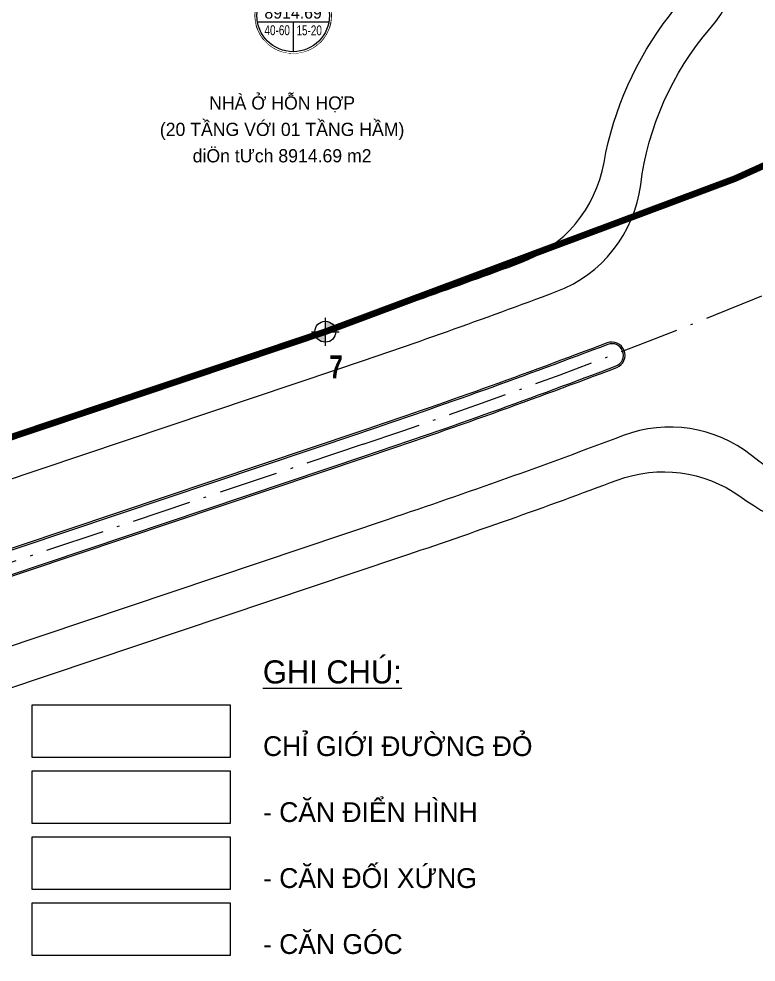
# Model space of a CAD drawing. Header units: metres. Extents: x 551291 to 569219, y 2064429 to 2066248.
# Drawn here: x 552811.2 to 552922.9, y 2065423.9 to 2065566.9 of the extents above; entities that cross this region are included whole.
import ezdxf
from ezdxf.enums import TextEntityAlignment as Align

# ---------------------------------------------------------------- set-up
doc = ezdxf.new("R2010")
doc.units = ezdxf.units.M
for name, pattern in [('ACAD_ISO10W100', [18.5, 12, -3, 0.5, -3]), ('DOT', [0.25, 0, -0.25]), ('HIDDEN', [0.375, 0.25, -0.125])]:
    doc.linetypes.add(name, pattern=pattern)
for name, color, linetype in [('BoThamCo', 94, 'CONTINUOUS'), ('datoHonHop', 42, 'CONTINUOUS'), ('ghi_chu', 7, 'CONTINUOUS'), ('LogDg', 7, 'CONTINUOUS'), ('QH', 7, 'CONTINUOUS'), ('RANHGIOI', 2, 'HIDDEN'), ('SOLO', 7, 'CONTINUOUS'), ('TimDg', 222, 'CONTINUOUS'), ('ViaHeS', 32, 'CONTINUOUS')]:
    doc.layers.add(name, color=color, linetype=linetype)
doc.styles.add('ARIALB', font='', dxfattribs={"width": 0.75})
doc.styles.add('avantH', font='', dxfattribs={"height": 10})
doc.styles.add('avh', font='')
doc.styles.get('ARIALB').set_extended_font_data('.VnArialH', bold=True)
doc.styles.get('avantH').set_extended_font_data('.VnAvantH')
doc.styles.get('avh').set_extended_font_data('.VnAvantH')

# ---------------------------------------------------------------- blocks, each defined once
blk = doc.blocks.new('sl')
at = {"layer": 'ghi_chu', "color": 158}
blk.add_circle((0, 0), 5.75, dxfattribs=at)
at = {"color": 158, "linetype": 'DOT'}
blk.add_wipeout([(0, 5.75), (0.97, 5.67), (1.86, 5.44), (2.47, 5.19), (3.13, 4.82), (3.79, 4.32), (4.43, 3.67), (4.91, 2.99), (5.2, 2.45), (5.53, 1.57), (5.7, 0.77), (5.75, 0), (5.69, -0.85), (5.5, -1.69), (5.23, -2.38), (4.83, -3.13), (4.38, -3.72), (3.93, -4.2), (2.99, -4.91), (2.42, -5.22), (1.54, -5.54), (0.63, -5.72), (0, -5.75), (-0.86, -5.69), (-1.59, -5.52), (-2.41, -5.22), (-3.14, -4.82), (-3.72, -4.39), (-4.31, -3.8), (-4.85, -3.09), (-5.21, -2.43), (-5.52, -1.6), (-5.69, -0.85), (-5.75, 0), (-5.66, 1.01), (-5.49, 1.72), (-5.12, 2.62), (-4.44, 3.66), (-3.55, 4.52), (-2.72, 5.07), (-1.72, 5.49), (-0.8, 5.69)], dxfattribs=at).dxf.layer = 'ghi_chu'
at = {"layer": 'ghi_chu', "color": 32}
for points in [[(-5.12, 2), (5.12, 2)], [(-5.41, -1), (5.41, -1)], [(0, -1), (0, -5.5)]]:
    blk.add_lwpolyline(points, dxfattribs=at)
at = {"layer": 'ghi_chu'}
blk.add_circle((0, 0), 5.5, dxfattribs=at)
at = {"layer": 'ghi_chu', "style": 'avh'}
for tag, height, p in [('SOLO', 1.25, (0, 2.51)), ('DT', 1.5, (-0.01, -0.49))]:
    blk.add_attdef(tag, text='', height=height, dxfattribs=at).set_placement(p, align=Align.CENTER)
blk.add_attdef('MD', text='', height=1.25, dxfattribs=at).set_placement((-0.5, -3), align=Align.RIGHT)
blk.add_attdef('TC', (0.5, -3.02), '', height=1.25, dxfattribs=at)
blk = doc.blocks.new('moc')
at = {"layer": 'QH', "linetype": 'Continuous'}
h = blk.add_hatch(color=7, dxfattribs=at)
h.paths.add_polyline_path([(0, 0), (0.529, 0, 0.414214), (0, 0.529)])
h.paths.add_polyline_path([(-0.529, 0, 0.414214), (0, -0.529), (0, 0)])
for p, q in [((0, 0.706), (0, -0.706)), ((-0.706, 0), (0.706, 0))]:
    blk.add_line(p, q, dxfattribs=at)
blk.add_circle((0, 0), 0.529, dxfattribs=at)

msp = doc.modelspace()

# ---------------------------------------------------------------- linework, layer by layer
at = {"layer": 'BoThamCo'}
msp.add_lwpolyline([(552863.927, 2065500.728, 0.0100223), (552901.732, 2065514.264, 0.9907412), (552900.456, 2065517.524, -0.0100142), (552862.813, 2065504.046), (552759.776, 2065469.467, 1), (552760.889, 2065466.149)], format="xyb", close=True, dxfattribs=at)
at = {"layer": 'datoHonHop', "linetype": 'ByBlock'}
msp.add_lwpolyline([(552899.893, 2065545.093, -0.1211185), (552909.806, 2065567.334, 0.2573061), (552912.818, 2065586.404), (552903.945, 2065610.938), (552897.504, 2065614.049), (552790.376, 2065578.098), (552785.967, 2065569.235), (552808.238, 2065502.872), (552857.643, 2065519.452, 0.0079745), (552887.175, 2065529.89, 0.2651941)], format="xyb", close=True, dxfattribs=at)
at = {"layer": 'ghi_chu', "ltscale": 4}
for points in [[(552813.207, 2065462.895), (552843.21, 2065462.895), (552843.21, 2065454.896), (552813.207, 2065454.896)], [(552813.207, 2065452.895), (552843.21, 2065452.895), (552843.21, 2065444.896), (552813.207, 2065444.896)], [(552813.207, 2065442.895), (552843.21, 2065442.895), (552843.21, 2065434.896), (552813.207, 2065434.896)], [(552813.207, 2065432.895), (552843.21, 2065432.895), (552843.21, 2065424.896), (552813.207, 2065424.896)]]:
    msp.add_lwpolyline(points, close=True, dxfattribs=at)
at = {"layer": 'LogDg'}
msp.add_lwpolyline([(552864.006, 2065500.491, 0.0100229), (552901.823, 2065514.032, 0.9913355), (552900.367, 2065517.757, -0.0100142), (552862.734, 2065504.283), (552759.696, 2065469.704, 1), (552760.969, 2065465.912)], format="xyb", close=True, dxfattribs=at)
msp.add_lwpolyline([(552942.419, 2065491.71, -0.1246658), (552922.237, 2065500.705, 0.2629368), (552902.792, 2065503.705, -0.0093449), (552867.164, 2065491.003), (552762.255, 2065455.796, 0.4052568), (552752.667, 2065437.241), (552761.566, 2065407.756), (552750.078, 2065404.289), (552741.551, 2065432.54, 0.4232274), (552722.419, 2065442.427), (552636.046, 2065413.441, 0.4065199), (552630.942, 2065403.512), (552645.176, 2065357.079), (552636.571, 2065354.441), (552622.53, 2065400.244, 0.4219493), (552612.336, 2065405.484), (552485.863, 2065363.04, 0.3468311)], format="xyb", dxfattribs=at)
at = {"layer": 'SOLO'}
msp.add_lwpolyline([(552752.4, 2065484.133), (552853.223, 2065517.969)], dxfattribs=at)
at = {"layer": 'ViaHeS'}
msp.add_lwpolyline([(552793.921, 2065545.534), (552738.211, 2065526.837), (552734.836, 2065520.437), (552743.861, 2065488.643), (552752.409, 2065484.136), (552857.643, 2065519.452, 0.0079745), (552887.175, 2065529.89, 0.2651955), (552899.893, 2065545.093, -0.1211185), (552909.806, 2065567.334, 0.2573061), (552912.818, 2065586.404), (552903.945, 2065610.938), (552897.504, 2065614.049), (552790.376, 2065578.098), (552785.967, 2065569.235), (552793.921, 2065545.534)], format="xyb", close=True, dxfattribs=at)
at = {"layer": 'ViaHeS', "elevation": 0}
msp.add_lwpolyline([(552488.122, 2065357.469), (552612.874, 2065399.336), (552619.08, 2065396.146), (552632.269, 2065353.122), (552649.478, 2065358.397), (552636.151, 2065401.875), (552639.425, 2065408.246), (552726.49, 2065437.464), (552735.148, 2065432.99), (552744.333, 2065402.555), (552767.31, 2065409.49), (552757.912, 2065440.629), (552762.526, 2065449.558), (552869.097, 2065485.323, 0.0085451), (552901.888, 2065496.954, -0.2491929), (552920.498, 2065494.512, 0.0997504), (552938.895, 2065486.295, -0.256949)], format="xyb", dxfattribs=at)

# ---------------------------------------------------------------- block references
at = {"layer": 'QH', "xscale": 3, "yscale": 3, "zscale": 3}
msp.add_blockref('moc', (552857.643, 2065519.452), dxfattribs=at)

# ---------------------------------------------------------------- texts
at = {"layer": 'ghi_chu', "style": 'avantH'}
for s, p in [('nhµ ë hçn hîp', (552851.094, 2065553.122)), ('(20 tÇng víi 01 tÇng hÇm)', (552851.094, 2065549.122)), ('diÖn tƯch 8914.69 m2', (552851.094, 2065545.122))]:
    msp.add_text(s, height=2, dxfattribs=at).set_placement(p, align=Align.CENTER)
at = {"layer": 'ghi_chu', "lineweight": -2, "style": 'avantH'}
for s, height, p in [('%%Ughi chó:', 3.5, (552848.175, 2065466.138)), ('CHØ GIíI §¦êNG §á', 3, (552848.207, 2065455.136)), ('- C¡N §IÓN H×NH', 3, (552848.207, 2065445.136)), ('- C¡N §èI XøNG', 3, (552848.207, 2065435.136)), ('- C¡N GãC', 3, (552848.207, 2065425.136))]:
    msp.add_text(s, height=height, dxfattribs=at).set_placement(p)
at = {"layer": 'QH', "style": 'ARIALB', "width": 0.75}
msp.add_text('7', height=3.5, dxfattribs=at).set_placement((552858.266, 2065512.382, -2.251))

# ---------------------------------------------------------------- next in the draw order: block references
at = {"layer": 'ghi_chu'}
ref = msp.add_blockref('sl', (552852.774, 2065567.398), dxfattribs=at)
ref.add_attrib('DT', '8914.69', dxfattribs={"height": 1.8, "style": 'avh'}).set_placement((552852.76, 2065566.904), align=Align.CENTER)
ref.add_attrib('MD', '40-60', dxfattribs={"height": 1.5, "style": 'avh', "width": 0.75}).set_placement((552852.273, 2065564.402), align=Align.RIGHT)
ref.add_attrib('TC', '15-20', (552853.274, 2065564.378), dxfattribs={"height": 1.5, "style": 'avh', "width": 0.75})
ref.add_attrib('SOLO', 'hh-02', dxfattribs={"height": 1.8, "style": 'avh', "width": 0.75}).set_placement((552852.774, 2065569.904), align=Align.CENTER)

# ---------------------------------------------------------------- next in the draw order: linework, layer by layer
at = {"layer": 'LogDg'}
msp.add_lwpolyline([(552781.59, 2065544.56), (552734.19, 2065528.653, 0.4004581), (552729.04, 2065518.884), (552737.424, 2065489.347, 0.4281041), (552756.626, 2065479.222), (552859.552, 2065513.764, 0.0088857), (552892.637, 2065525.525, 0.2781172), (552905.445, 2065541.726, -0.1470471), (552915.972, 2065565.399, 0.270704), (552919.618, 2065585.245), (552909.572, 2065613.021, 0.4074168), (552899.503, 2065617.885), (552790.37, 2065581.26, 0.4142136), (552782.811, 2065566.066), (552786.629, 2065554.689, -0.4142136), (552781.59, 2065544.56)], format="xyb", dxfattribs=at)
at = {"layer": 'RANHGIOI', "color": 1, "ltscale": 9, "const_width": 1}
msp.add_lwpolyline([(553192.795, 2066065.552), (552852.13, 2065917.062), (552851.284, 2065916.699, -0.0051374), (552817.38, 2065902.569), (552530.906, 2065823.343, -0.0205674), (552489.898, 2065813.798), (552444.68, 2065805.217, -0.0212183), (552401.701, 2065798.935), (552284.485, 2065786.856), (552281.659, 2065769.592, 0.128574), (552287.703, 2065705.115), (552292.618, 2065691.616, 0.0394083), (552300.98, 2065673.287), (552313.951, 2065649.921), (552360.554, 2065580.983, -0.11987), (552385.419, 2065514.078), (552400.206, 2065388.529), (552403.648, 2065367.199), (552408.852, 2065368.84), (552857.643, 2065519.452, 0.0506838), (553038.548, 2065601.341), (553209.442, 2065700.633)], format="xyb", dxfattribs=at)
at = {"layer": 'TimDg', "linetype": 'ACAD_ISO10W100', "ltscale": 0.75}
msp.add_lwpolyline([(553434.57, 2065805.641), (553218.349, 2065684.991), (553047.591, 2065585.777, -0.0506838), (552863.37, 2065502.387), (552414.423, 2065351.723), (552250.07, 2065299.888)], format="xyb", dxfattribs=at)

doc.saveas('drawing.dxf')
